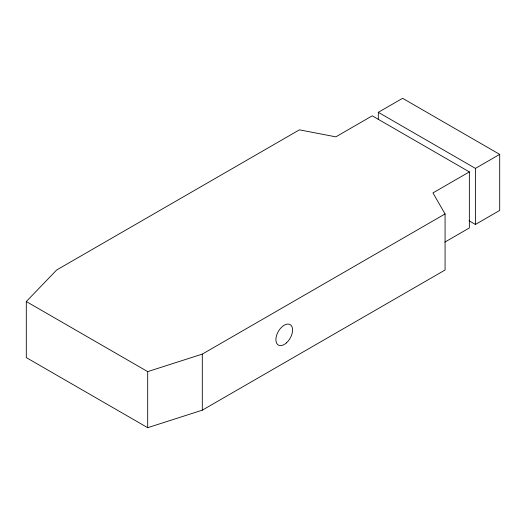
<?xml version="1.0" encoding="UTF-8"?>
<svg xmlns="http://www.w3.org/2000/svg" width="526" height="526" viewBox="0 0 526 526"><rect width="100%" height="100%" fill="white"/><g stroke="black" fill="none" stroke-linecap="round" stroke-linejoin="round"><path stroke-width="0.79" d="M469.356 171.897L432.937 192.917L445.075 213.944L445.075 270.009L202.306 410.168L147.688 427.691L26.3 357.608L26.3 301.543L56.644 270.009L299.412 129.843L335.831 136.852L372.244 115.832L469.356 171.897L469.356 227.962L444.845 242.111M378.312 119.639L378.312 112.327L402.594 98.309L499.7 154.374L499.7 210.439L475.425 224.457L469.041 220.775M378.312 112.327L475.425 168.392L499.7 154.374M26.3 301.543L147.688 371.626L202.306 354.103L445.075 213.944M475.425 168.392L475.425 224.457M202.306 354.103L202.306 410.168M147.688 371.626L147.688 427.691M286.4 342.893A11.802 6.812 -60 0 0 290.142 324.614A11.802 6.812 -60 0 0 276.183 336.995A11.802 6.812 -60 0 0 286.4 342.893"/></g></svg>
